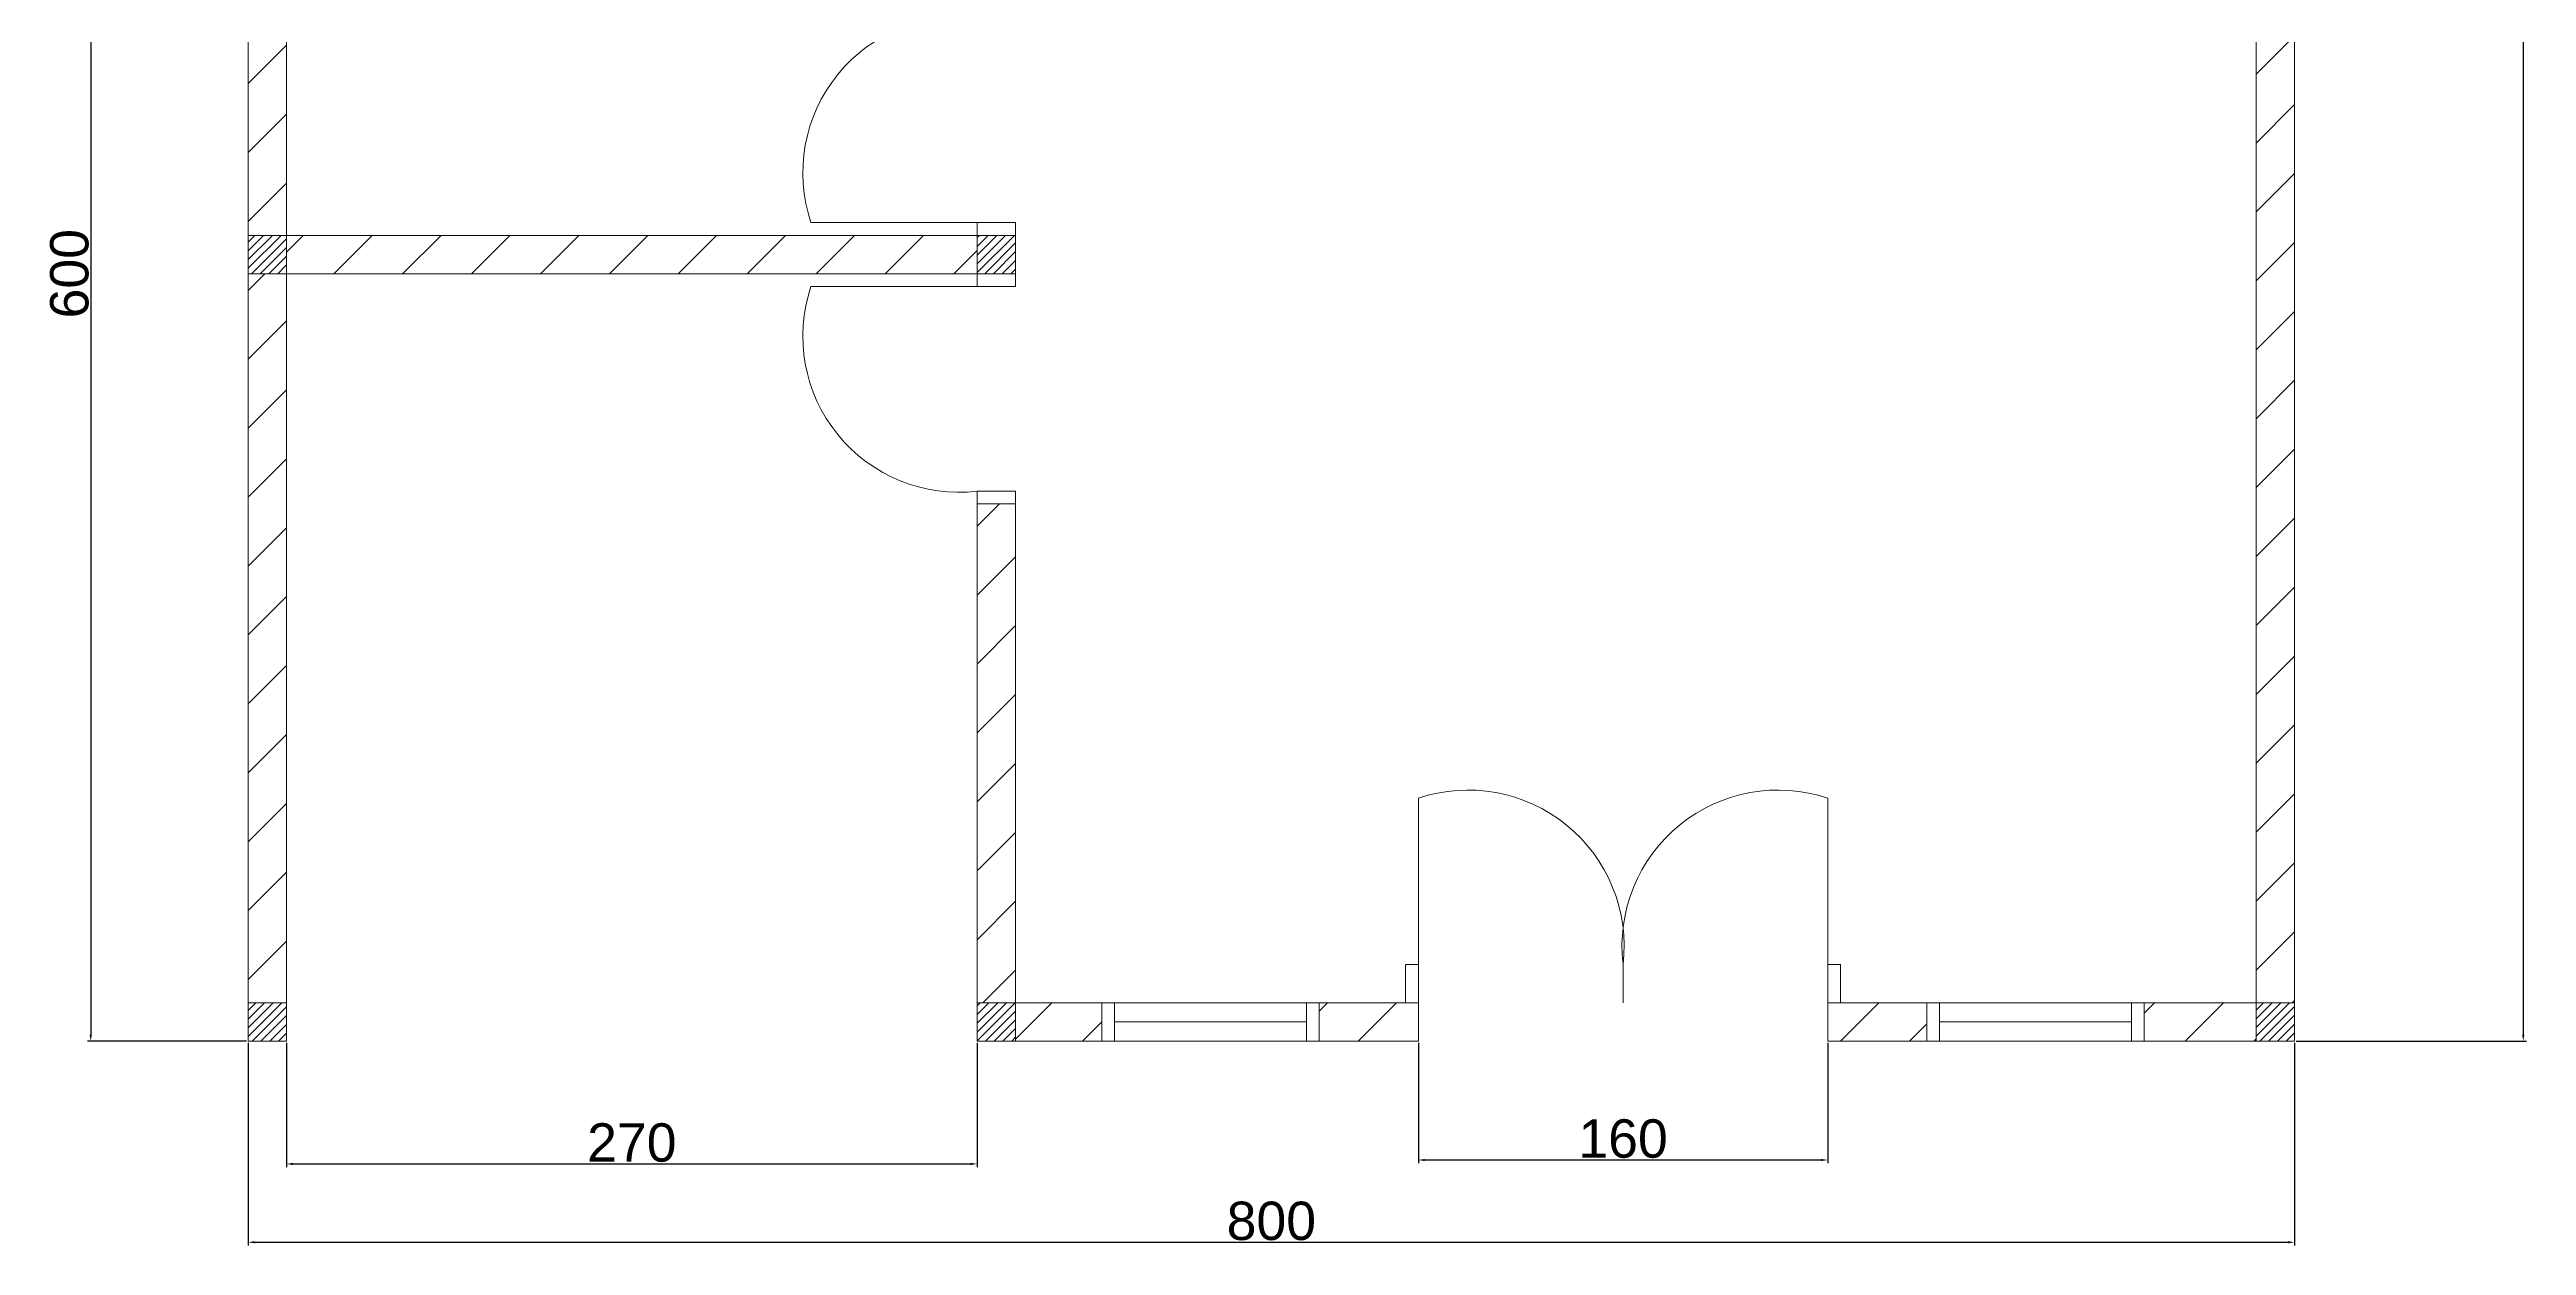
# Model space of a CAD drawing. Header units: centimetres. Extents: x 2735 to 3752, y 1599 to 2964.
# Drawn here: x 2784 to 3752, y 1599 to 2067 of the extents above; entities that cross this region are included whole.
import ezdxf

# ---------------------------------------------------------------- set-up
doc = ezdxf.new("R2010")
doc.units = ezdxf.units.CM
for name, color, linetype, lineweight in [('DINDING', 2, 'Continuous', 20), ('JENDELA', 6, 'Continuous', 20), ('PINTU', 5, 'Continuous', 20)]:
    doc.layers.add(name, color=color, linetype=linetype, lineweight=lineweight)
doc.styles.get("Standard").update_dxf_attribs({"font": 'arial.ttf'})
doc.dimstyles.new('ISO-25', dxfattribs={"dimtxt": 2.5, "dimasz": 2.5, "dimexe": 1.25, "dimexo": 0.625, "dimtad": 1, "dimtxsty": 'Standard', "dimcen": 2.5, "dimadec": 0, "dimazin": 0, "dimtfac": 1, "dimtmove": 0, "dimatfit": 3, "dimfxl": 1, "dimarcsym": 0})

# ---------------------------------------------------------------- blocks, each defined once
blk = doc.blocks.new('*D1')
at = {"layer": 'Defpoints', "color": 0, "transparency": 16777216}
for p in [(3661.43, 2878.89), (3661.43, 1678.89), (3750.85, 1678.89)]:
    blk.add_point(p, dxfattribs=at)
at = {"layer": 'DINDING', "color": 0, "lineweight": -2, "transparency": 16777216}
for p, q in [((3662.05, 2878.89), (3752.1, 2878.89)), ((3750.85, 2876.39), (3750.85, 1681.39)), ((3662.05, 1678.89), (3752.1, 1678.89))]:
    blk.add_line(p, q, dxfattribs=at)
at = {"layer": 'DINDING', "color": 0, "transparency": 16777216}
for points in [[(3750.44, 2876.39), (3751.27, 2876.39), (3750.85, 2878.89)], [(3750.44, 1681.39), (3751.27, 1681.39), (3750.85, 1678.89)]]:
    blk.add_solid(points, dxfattribs=at)
at = {"layer": 'DINDING', "color": 0, "transparency": 16777216, "insert": (3742.57, 2278.89), "char_height": 2.5, "attachment_point": 5, "rotation": 90}
blk.add_mtext('{\\H6x;1200}', dxfattribs=at)
blk = doc.blocks.new('*D2')
at = {"layer": 'Defpoints', "color": 0, "transparency": 16777216}
for p in [(2861.43, 1678.89), (3661.43, 1678.89), (3661.43, 1600.29)]:
    blk.add_point(p, dxfattribs=at)
at = {"layer": 'DINDING', "color": 0, "lineweight": -2, "transparency": 16777216}
for p, q in [((2861.43, 1678.27), (2861.43, 1599.04)), ((3661.43, 1678.27), (3661.43, 1599.04)), ((2863.93, 1600.29), (3658.93, 1600.29))]:
    blk.add_line(p, q, dxfattribs=at)
at = {"layer": 'DINDING', "color": 0, "transparency": 16777216}
for points in [[(2863.93, 1600.71), (2863.93, 1599.87), (2861.43, 1600.29)], [(3658.93, 1600.71), (3658.93, 1599.87), (3661.43, 1600.29)]]:
    blk.add_solid(points, dxfattribs=at)
at = {"layer": 'DINDING', "color": 0, "transparency": 16777216, "insert": (3261.43, 1608.57), "char_height": 2.5, "attachment_point": 5}
blk.add_mtext('{\\H6x;800}', dxfattribs=at)
blk = doc.blocks.new('*D9')
at = {"layer": 'Defpoints', "color": 0, "transparency": 16777216}
for p in [(2861.43, 2278.89), (2799.9, 1678.89), (2861.43, 1678.89)]:
    blk.add_point(p, dxfattribs=at)
at = {"layer": 'DINDING', "color": 0, "lineweight": -2, "transparency": 16777216}
for p, q in [((2860.8, 2278.89), (2798.65, 2278.89)), ((2799.9, 2276.39), (2799.9, 1681.39)), ((2860.8, 1678.89), (2798.65, 1678.89))]:
    blk.add_line(p, q, dxfattribs=at)
at = {"layer": 'DINDING', "color": 0, "transparency": 16777216}
for points in [[(2799.48, 2276.39), (2800.31, 2276.39), (2799.9, 2278.89)], [(2799.48, 1681.39), (2800.31, 1681.39), (2799.9, 1678.89)]]:
    blk.add_solid(points, dxfattribs=at)
at = {"layer": 'DINDING', "color": 0, "transparency": 16777216, "insert": (2791.61, 1978.89), "char_height": 2.5, "attachment_point": 5, "rotation": 90}
blk.add_mtext('{\\H6x;600}', dxfattribs=at)
blk = doc.blocks.new('*D10')
at = {"layer": 'Defpoints', "color": 0, "transparency": 16777216}
for p in [(2876.43, 1678.89), (3146.43, 1678.89), (3146.43, 1630.91)]:
    blk.add_point(p, dxfattribs=at)
at = {"layer": 'DINDING', "color": 0, "lineweight": -2, "transparency": 16777216}
for p, q in [((2876.43, 1678.27), (2876.43, 1629.66)), ((3146.43, 1678.27), (3146.43, 1629.66)), ((2878.93, 1630.91), (3143.93, 1630.91))]:
    blk.add_line(p, q, dxfattribs=at)
at = {"layer": 'DINDING', "color": 0, "transparency": 16777216}
for points in [[(2878.93, 1631.33), (2878.93, 1630.49), (2876.43, 1630.91)], [(3143.93, 1631.33), (3143.93, 1630.49), (3146.43, 1630.91)]]:
    blk.add_solid(points, dxfattribs=at)
at = {"layer": 'DINDING', "color": 0, "transparency": 16777216, "insert": (3011.43, 1639.19), "char_height": 2.5, "attachment_point": 5}
blk.add_mtext('{\\H6x;270}', dxfattribs=at)
blk = doc.blocks.new('*D11')
at = {"layer": 'Defpoints', "color": 0, "transparency": 16777216}
for p in [(3318.93, 1678.89), (3478.93, 1678.89), (3478.93, 1632.45)]:
    blk.add_point(p, dxfattribs=at)
at = {"layer": 'DINDING', "color": 0, "lineweight": -2, "transparency": 16777216}
for p, q in [((3318.93, 1678.27), (3318.93, 1631.2)), ((3478.93, 1678.27), (3478.93, 1631.2)), ((3321.43, 1632.45), (3476.43, 1632.45))]:
    blk.add_line(p, q, dxfattribs=at)
at = {"layer": 'DINDING', "color": 0, "transparency": 16777216}
for points in [[(3321.43, 1632.87), (3321.43, 1632.03), (3318.93, 1632.45)], [(3476.43, 1632.87), (3476.43, 1632.03), (3478.93, 1632.45)]]:
    blk.add_solid(points, dxfattribs=at)
at = {"layer": 'DINDING', "color": 0, "transparency": 16777216, "insert": (3398.93, 1640.73), "char_height": 2.5, "attachment_point": 5}
blk.add_mtext('{\\H6x;160}', dxfattribs=at)

msp = doc.modelspace()

# ---------------------------------------------------------------- hatches: boundary and pattern name
at = {"layer": 'DINDING'}
h = msp.add_hatch(dxfattribs=at)
h.set_pattern_fill('ANSI31', color=256, scale=6)
h.paths.add_polyline_path([(2966.428, 2878.895), (2876.428, 2878.895), (2876.428, 2863.895), (2966.428, 2863.895)])
h.paths.add_polyline_path([(3146.428, 2878.895), (3051.428, 2878.895), (3051.428, 2863.895), (3146.428, 2863.895)])
h.paths.add_polyline_path([(3283.928, 2878.895), (3161.428, 2878.895), (3161.428, 2863.895), (3283.928, 2863.895)])
h.paths.add_polyline_path([(3496.428, 2878.895), (3368.928, 2878.895), (3368.928, 2863.895), (3496.428, 2863.895)])
h.paths.add_polyline_path([(3533.928, 2878.895), (3511.428, 2878.895), (3511.428, 2863.895), (3533.928, 2863.895)])
h.paths.add_polyline_path([(3646.428, 2878.895), (3618.928, 2878.895), (3618.928, 2863.895), (3646.428, 2863.895)])
h.paths.add_polyline_path([(3661.428, 2863.895), (3646.428, 2863.895), (3646.428, 2593.895), (3661.428, 2593.895)])
h.paths.add_polyline_path([(3661.428, 2578.895), (3646.428, 2578.895), (3646.428, 2278.895), (3661.428, 2278.895)])
h.paths.add_polyline_path([(3646.428, 2593.895), (3511.428, 2593.895), (3511.428, 2578.895), (3646.428, 2578.895)])
h.paths.add_polyline_path([(3496.428, 2593.895), (3361.428, 2593.895), (3361.428, 2578.895), (3496.428, 2578.895)])
h.paths.add_polyline_path([(3646.428, 2278.895), (3451.428, 2278.895), (3451.428, 2263.895), (3646.428, 2263.895)])
h.paths.add_polyline_path([(3661.428, 2263.895), (3646.428, 2263.895), (3646.428, 1693.895), (3661.428, 1693.895)])
h.paths.add_polyline_path([(3361.428, 2578.895), (3346.428, 2578.895), (3346.428, 2278.895), (3361.428, 2278.895)])
h.paths.add_polyline_path([(3056.428, 2593.895), (2876.428, 2593.895), (2876.428, 2578.895), (3056.428, 2578.895)])
h.paths.add_polyline_path([(3161.428, 2863.895), (3146.428, 2863.895), (3146.428, 2593.895), (3161.428, 2593.895)])
h.paths.add_polyline_path([(2876.428, 2863.895), (2861.428, 2863.895), (2861.428, 2593.895), (2876.428, 2593.895)])
h.paths.add_polyline_path([(2876.428, 2578.895), (2861.428, 2578.895), (2861.428, 2278.895), (2876.428, 2278.895)])
h.paths.add_polyline_path([(3146.428, 2278.895), (2876.428, 2278.895), (2876.428, 2263.895), (3146.428, 2263.895)])
h.paths.add_polyline_path([(3161.428, 2263.895), (3146.428, 2263.895), (3146.428, 2083.895), (3161.428, 2083.895)])
h.paths.add_polyline_path([(2876.428, 2263.895), (2861.428, 2263.895), (2861.428, 1993.895), (2876.428, 1993.895)])
h.paths.add_polyline_path([(3146.428, 1993.895), (2876.428, 1993.895), (2876.428, 1978.895), (3146.428, 1978.895)])
h.paths.add_polyline_path([(2876.428, 1978.895), (2861.428, 1978.895), (2861.428, 1693.895), (2876.428, 1693.895)])
h.paths.add_polyline_path([(3161.428, 1888.895), (3146.428, 1888.895), (3146.428, 1693.895), (3161.428, 1693.895)])
h.paths.add_polyline_path([(3195.178, 1693.895), (3161.428, 1693.895), (3161.428, 1678.895), (3195.178, 1678.895)])
h.paths.add_polyline_path([(3318.928, 1693.895), (3280.178, 1693.895), (3280.178, 1678.895), (3318.928, 1678.895)])
h.paths.add_polyline_path([(3517.678, 1693.895), (3478.928, 1693.895), (3478.928, 1678.895), (3517.678, 1678.895)])
h.paths.add_polyline_path([(3646.428, 1693.895), (3602.678, 1693.895), (3602.678, 1678.895), (3646.428, 1678.895)])
h = msp.add_hatch(dxfattribs=at)
h.set_pattern_fill('ANSI31', color=256, scale=0.76)
h.paths.add_polyline_path([(2876.428, 2878.895), (2861.428, 2878.895), (2861.428, 2863.895), (2876.428, 2863.895)])
h.paths.add_polyline_path([(2876.428, 2593.895), (2861.428, 2593.895), (2861.428, 2578.895), (2876.428, 2578.895)])
h.paths.add_polyline_path([(3161.428, 2878.895), (3146.428, 2878.895), (3146.428, 2863.895), (3161.428, 2863.895)])
h.paths.add_polyline_path([(3511.428, 2878.895), (3496.428, 2878.895), (3496.428, 2863.895), (3511.428, 2863.895)])
h.paths.add_polyline_path([(3661.428, 2878.895), (3646.428, 2878.895), (3646.428, 2863.895), (3661.428, 2863.895)])
h.paths.add_polyline_path([(3661.428, 2593.895), (3646.428, 2593.895), (3646.428, 2578.895), (3661.428, 2578.895)])
h.paths.add_polyline_path([(3661.428, 2278.895), (3646.428, 2278.895), (3646.428, 2263.895), (3661.428, 2263.895)])
h.paths.add_polyline_path([(3361.428, 2278.895), (3346.428, 2278.895), (3346.428, 2263.895), (3361.428, 2263.895)])
h.paths.add_polyline_path([(3161.428, 2278.895), (3146.428, 2278.895), (3146.428, 2263.895), (3161.428, 2263.895)])
h.paths.add_polyline_path([(3661.428, 1693.895), (3646.428, 1693.895), (3646.428, 1678.895), (3661.428, 1678.895)])
h.paths.add_polyline_path([(3161.428, 1693.895), (3146.428, 1693.895), (3146.428, 1678.895), (3161.428, 1678.895)])
h.paths.add_polyline_path([(2876.428, 1693.895), (2861.428, 1693.895), (2861.428, 1678.895), (2876.428, 1678.895)])
h.paths.add_polyline_path([(2876.428, 1993.895), (2861.428, 1993.895), (2861.428, 1978.895), (2876.428, 1978.895)])
h.paths.add_polyline_path([(3161.428, 1993.895), (3146.428, 1993.895), (3146.428, 1978.895), (3161.428, 1978.895)])
h.paths.add_polyline_path([(2876.428, 2278.895), (2861.428, 2278.895), (2861.428, 2263.895), (2876.428, 2263.895)])
h.paths.add_polyline_path([(3161.428, 2593.895), (3146.428, 2593.895), (3146.428, 2578.895), (3161.428, 2578.895)])
h.paths.add_polyline_path([(3361.428, 2593.895), (3346.428, 2593.895), (3346.428, 2578.895), (3361.428, 2578.895)])
h.paths.add_polyline_path([(3511.428, 2593.895), (3496.428, 2593.895), (3496.428, 2578.895), (3511.428, 2578.895)])

# ---------------------------------------------------------------- linework, layer by layer
for p, q in [((2861.428, 1678.895), (2861.428, 2878.895)), ((2876.428, 1678.895), (2876.428, 2878.895)), ((3646.428, 1678.895), (3646.428, 2878.895)), ((3661.428, 1678.895), (3661.428, 2878.895)), ((2861.428, 2278.895), (2861.428, 1978.895)), ((3146.428, 1998.895), (3146.428, 1973.895)), ((3161.428, 1998.895), (3161.428, 1973.895)), ((2861.428, 1993.895), (3161.428, 1993.895)), ((2861.428, 1978.895), (3161.428, 1978.895)), ((3146.428, 1893.895), (3146.428, 1678.895)), ((3161.428, 1893.895), (3161.428, 1678.895)), ((2861.428, 1693.895), (2876.428, 1693.895)), ((3146.428, 1693.895), (3318.928, 1693.895)), ((3318.928, 1693.895), (3318.928, 1678.895)), ((3478.928, 1693.895), (3661.428, 1693.895)), ((3478.928, 1693.895), (3478.928, 1678.895)), ((2861.428, 1678.895), (2876.428, 1678.895)), ((3146.428, 1678.895), (3318.928, 1678.895)), ((3478.928, 1678.895), (3661.428, 1678.895))]:
    msp.add_line(p, q, dxfattribs=at)
at = {"layer": 'JENDELA'}
for p, q in [((3275.178, 1686.395), (3200.178, 1686.395)), ((3275.178, 1693.895), (3275.178, 1686.395)), ((3597.678, 1686.395), (3522.678, 1686.395)), ((3597.678, 1693.895), (3597.678, 1686.395)), ((3275.178, 1678.895), (3280.178, 1678.895)), ((3597.678, 1678.895), (3602.678, 1678.895))]:
    msp.add_line(p, q, dxfattribs=at)
for points in [[(3195.178, 1678.895), (3200.178, 1678.895), (3200.178, 1693.895), (3195.178, 1693.895)], [(3280.178, 1678.895), (3275.178, 1678.895), (3275.178, 1693.895), (3280.178, 1693.895)], [(3517.678, 1678.895), (3522.678, 1678.895), (3522.678, 1693.895), (3517.678, 1693.895)], [(3602.678, 1678.895), (3597.678, 1678.895), (3597.678, 1693.895), (3602.678, 1693.895)]]:
    msp.add_lwpolyline(points, close=True, dxfattribs=at)
at = {"layer": 'PINTU'}
for p, q in [((3161.428, 1998.895), (3081.428, 1998.895)), ((3161.428, 1973.895), (3081.428, 1973.895)), ((3318.928, 1693.895), (3318.928, 1773.895)), ((3478.928, 1693.895), (3478.928, 1773.895))]:
    msp.add_line(p, q, dxfattribs=at)
for points in [[(3161.428, 1998.895), (3161.428, 1993.895), (3146.428, 1993.895), (3146.428, 1998.895)], [(3161.428, 1973.895), (3161.428, 1978.895), (3146.428, 1978.895), (3146.428, 1973.895)], [(3146.428, 1888.895), (3146.428, 1893.895), (3161.428, 1893.895), (3161.428, 1888.895)], [(3318.928, 1693.895), (3313.928, 1693.895), (3313.928, 1708.895), (3318.928, 1708.895)]]:
    msp.add_lwpolyline(points, close=True, dxfattribs=at)
for points in [[(3398.928, 1708.895), (3398.928, 1693.895)], [(3398.928, 1708.895), (3398.928, 1693.895)], [(3398.928, 1693.895), (3398.928, 1708.895)], [(3398.928, 1693.895), (3398.928, 1708.895)], [(3483.928, 1693.895), (3483.928, 1708.895), (3478.928, 1708.895), (3478.928, 1693.895)]]:
    msp.add_lwpolyline(points, dxfattribs=at)
for centre, start, end in [((3139.297, 2018.282), 83.290021, 198.522261), ((3139.297, 1954.507), 161.477739, 276.709979), ((3338.316, 1716.026), 353.290021, 108.522261), ((3459.541, 1716.026), 71.477739, 186.709979)]:
    msp.add_arc(centre, 61.03, start, end, dxfattribs=at)

# ---------------------------------------------------------------- dimensions: what is measured, and where the dimension line sits
at = {"layer": 'DINDING'}
for base, p1, p2, picture, middle in [((3750.852, 1678.895), (3661.428, 2878.895), (3661.428, 1678.895), '*D1', (3742.568, 2278.895)), ((2799.898, 1678.895), (2861.428, 2278.895), (2861.428, 1678.895), '*D9', (2791.615, 1978.895))]:
    dim = msp.add_linear_dim(base=base, p1=p1, p2=p2, angle=90, text='{\\H6x;<>}', dimstyle='ISO-25', dxfattribs=at)
    dim.commit()
    dim.dimension.update_dxf_attribs({"geometry": picture, "text_midpoint": middle})
for base, p1, p2, picture, middle in [((3661.428, 1600.29), (2861.428, 1678.895), (3661.428, 1678.895), '*D2', (3261.428, 1608.574)), ((3146.428, 1630.908), (2876.428, 1678.895), (3146.428, 1678.895), '*D10', (3011.428, 1639.192)), ((3478.928, 1632.449), (3318.928, 1678.895), (3478.928, 1678.895), '*D11', (3398.928, 1640.732))]:
    dim = msp.add_linear_dim(base=base, p1=p1, p2=p2, text='{\\H6x;<>}', dimstyle='ISO-25', dxfattribs=at)
    dim.commit()
    dim.dimension.update_dxf_attribs({"geometry": picture, "text_midpoint": middle})

doc.saveas('drawing.dxf')
